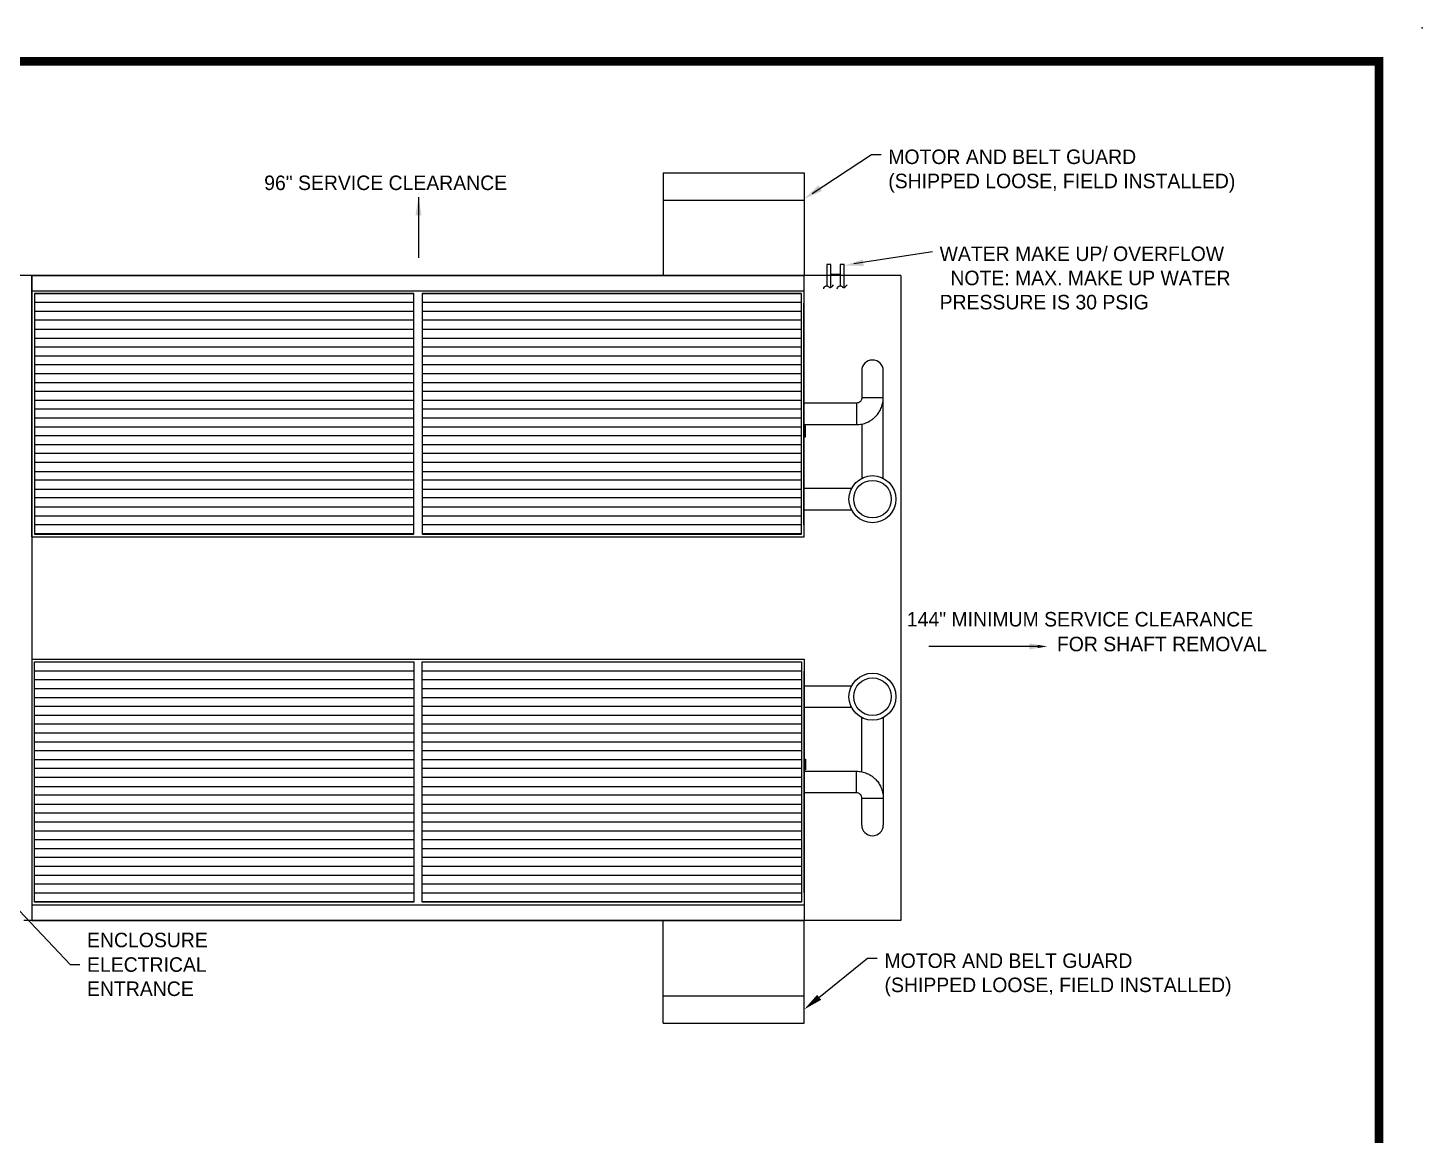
# Model space of a CAD drawing. Header units: inches. Extents: x 402 to 1066, y -128 to 290.
# Drawn here: x 806.2 to 1065.8, y 83.7 to 289.7 of the extents above; entities that cross this region are included whole.
import ezdxf

# ---------------------------------------------------------------- set-up
doc = ezdxf.new("R2010")
doc.units = ezdxf.units.IN
doc.header["$MEASUREMENT"] = 0
doc.layers.get('0').update_dxf_attribs({"color": 10})

msp = doc.modelspace()

# ---------------------------------------------------------------- linework, layer by layer
at = {"color": 1, "ltscale": 5}
for p, q in [((952.22385, 258.89184), (963.25051, 266.19096)), ((963.25051, 266.19096), (965.05051, 266.19096)), ((878.93815, 258.2383), (878.93815, 246.95586)), ((959.97403, 245.86453), (974.60329, 248.14544)), ((955.67393, 245.69507), (954.94236, 245.69507)), ((954.94236, 245.69507), (954.94236, 241.76348)), ((955.67393, 241.39708), (955.67393, 245.69507)), ((958.19828, 245.69507), (957.46671, 245.69507)), ((957.46671, 245.69507), (957.46671, 241.76348)), ((958.19828, 241.39708), (958.19828, 245.69507)), ((968.7229, 243.65454), (648.7229, 243.65454)), ((968.7229, 243.65454), (648.7229, 243.65454)), ((806.9729, 243.65454), (806.9729, 123.65454)), ((822.8479, 243.65454), (950.7229, 243.65454)), ((955.67393, 243.91646), (957.46671, 243.91646)), ((968.7229, 243.65454), (968.7229, 123.65454)), ((994.21756, 174.62864), (973.94387, 174.62864)), ((802.53922, 127.65454), (814.0892, 115.43218)), ((968.7229, 123.65454), (805.4729, 123.65454)), ((814.0892, 115.43218), (815.8892, 115.43218)), ((952.1244, 108.20455), (962.54888, 116.60598)), ((962.54888, 116.60598), (964.34888, 116.60598))]:
    msp.add_line(p, q, dxfattribs=at)
at = {"color": 1, "linetype": 'Continuous'}
for p, q in [((924.4729, 262.77954), (924.4729, 257.68854)), ((924.4729, 262.77954), (950.7229, 262.77954)), ((950.7229, 262.77954), (950.7229, 257.68854)), ((924.4729, 257.68854), (950.7229, 257.68854)), ((924.4729, 257.68854), (924.4729, 243.65454)), ((950.7229, 257.68854), (950.7229, 243.65454)), ((806.9729, 243.65454), (950.7229, 243.65454)), ((806.9729, 240.77954), (806.9729, 243.65454)), ((950.7229, 240.77954), (950.7229, 243.65454)), ((806.9729, 238.52954), (806.9729, 240.77954)), ((806.9729, 240.77954), (950.7229, 240.77954)), ((878.0979, 240.27954), (807.4729, 240.27954)), ((807.4729, 240.27954), (807.4729, 195.52954)), ((878.0979, 240.2094), (807.4729, 240.2094)), ((878.0979, 195.52954), (878.0979, 240.27954)), ((950.2229, 240.27954), (879.5979, 240.27954)), ((879.5979, 240.27954), (879.5979, 195.52954)), ((950.2229, 240.2094), (879.5979, 240.2094)), ((950.2229, 195.52954), (950.2229, 240.27954)), ((950.7229, 238.52954), (950.7229, 240.77954)), ((806.9889, 238.52954), (806.9729, 238.52954)), ((806.9729, 197.27954), (806.9729, 238.52954)), ((806.9889, 197.27954), (806.9889, 238.52954)), ((878.0979, 238.6094), (807.4729, 238.6094)), ((878.0979, 236.92051), (807.4729, 236.92051)), ((950.2229, 238.6094), (879.5979, 238.6094)), ((950.2229, 236.92051), (879.5979, 236.92051)), ((950.7069, 238.52954), (950.7229, 238.52954)), ((950.7069, 197.27954), (950.7069, 238.52954)), ((950.7229, 197.27954), (950.7229, 238.52954)), ((878.0979, 235.32051), (807.4729, 235.32051)), ((878.0979, 233.63162), (807.4729, 233.63162)), ((950.2229, 235.32051), (879.5979, 235.32051)), ((950.2229, 233.63162), (879.5979, 233.63162)), ((878.0979, 231.94274), (807.4729, 231.94274)), ((950.2229, 231.94274), (879.5979, 231.94274)), ((878.0979, 230.34274), (807.4729, 230.34274)), ((878.0979, 228.65385), (807.4729, 228.65385)), ((950.2229, 230.34274), (879.5979, 230.34274)), ((950.2229, 228.65385), (879.5979, 228.65385)), ((878.0979, 227.05385), (807.4729, 227.05385)), ((950.2229, 227.05385), (879.5979, 227.05385)), ((961.4569, 225.92046), (961.4569, 222.92046)), ((965.4569, 222.92046), (965.4569, 225.92046)), ((878.0979, 225.36496), (807.4729, 225.36496)), ((878.0979, 223.67607), (807.4729, 223.67607)), ((950.2229, 225.36496), (879.5979, 225.36496)), ((950.2229, 223.67607), (879.5979, 223.67607)), ((878.0979, 222.07607), (807.4729, 222.07607)), ((950.2229, 222.07607), (879.5979, 222.07607)), ((961.4569, 222.92046), (961.4569, 220.92046)), ((961.4569, 220.92046), (965.45698, 220.92046)), ((965.4569, 220.92046), (965.4569, 222.92046)), ((965.4569, 205.92078), (965.4569, 220.92046)), ((878.0979, 220.38718), (807.4729, 220.38718)), ((878.0979, 218.78718), (807.4729, 218.78718)), ((950.2229, 220.38718), (879.5979, 220.38718)), ((950.2229, 218.78718), (879.5979, 218.78718)), ((960.4729, 219.90454), (950.7229, 219.90454)), ((960.4729, 219.90454), (960.4729, 215.90446)), ((878.0979, 217.09829), (807.4729, 217.09829)), ((950.2229, 217.09829), (879.5979, 217.09829)), ((950.7229, 215.90454), (960.4729, 215.90454)), ((950.9729, 215.65454), (950.7229, 215.65454)), ((950.9729, 213.65454), (950.9729, 215.65454)), ((961.4569, 216.00609), (961.4569, 205.92069)), ((878.0979, 215.4094), (807.4729, 215.4094)), ((878.0979, 213.8094), (807.4729, 213.8094)), ((950.2229, 215.4094), (879.5979, 215.4094)), ((950.2229, 213.8094), (879.5979, 213.8094)), ((950.7229, 213.65454), (950.9729, 213.65454)), ((878.0979, 212.12051), (807.4729, 212.12051)), ((878.0979, 210.52051), (807.4729, 210.52051)), ((950.2229, 212.12051), (879.5979, 212.12051)), ((950.2229, 210.52051), (879.5979, 210.52051)), ((878.0979, 208.83162), (807.4729, 208.83162)), ((950.2229, 208.83162), (879.5979, 208.83162)), ((878.0979, 207.14274), (807.4729, 207.14274)), ((878.0979, 205.54274), (807.4729, 205.54274)), ((950.2229, 207.14274), (879.5979, 207.14274)), ((950.2229, 205.54274), (879.5979, 205.54274)), ((878.0979, 203.85385), (807.4729, 203.85385)), ((950.2229, 203.85385), (879.5979, 203.85385)), ((959.56585, 204.02954), (950.7229, 204.02954)), ((878.0979, 202.25385), (807.4729, 202.25385)), ((878.0979, 200.56496), (807.4729, 200.56496)), ((950.2229, 202.25385), (879.5979, 202.25385)), ((950.2229, 200.56496), (879.5979, 200.56496)), ((950.7229, 200.02954), (959.56585, 200.02954)), ((806.9889, 197.27954), (806.9729, 197.27954)), ((806.9729, 195.02954), (806.9729, 197.27954)), ((878.0979, 198.87607), (807.4729, 198.87607)), ((878.0979, 197.27607), (807.4729, 197.27607)), ((950.2229, 198.87607), (879.5979, 198.87607)), ((950.2229, 197.27607), (879.5979, 197.27607)), ((950.7069, 197.27954), (950.7229, 197.27954)), ((950.7229, 195.02954), (950.7229, 197.27954)), ((806.9729, 195.02954), (950.7229, 195.02954)), ((878.0979, 195.58718), (807.4729, 195.58718)), ((807.4729, 195.52954), (878.0979, 195.52954)), ((950.2229, 195.58718), (879.5979, 195.58718)), ((879.5979, 195.52954), (950.2229, 195.52954)), ((806.9729, 172.27954), (950.7229, 172.27954)), ((806.9729, 172.27954), (806.9729, 170.02954)), ((807.4729, 127.02954), (807.4729, 171.77954)), ((807.4729, 171.77954), (878.0979, 171.77954)), ((878.0979, 171.7219), (807.4729, 171.7219)), ((878.0979, 171.77954), (878.0979, 127.02954)), ((879.5979, 127.02954), (879.5979, 171.77954)), ((879.5979, 171.77954), (950.2229, 171.77954)), ((950.2229, 171.7219), (879.5979, 171.7219)), ((950.2229, 171.77954), (950.2229, 127.02954)), ((950.7229, 172.27954), (950.7229, 170.02954)), ((806.9889, 170.02954), (806.9729, 170.02954)), ((806.9729, 170.02954), (806.9729, 128.77954)), ((806.9889, 170.02954), (806.9889, 128.77954)), ((878.0979, 170.03301), (807.4729, 170.03301)), ((950.2229, 170.03301), (879.5979, 170.03301)), ((950.7069, 170.02954), (950.7229, 170.02954)), ((950.7069, 170.02954), (950.7069, 128.77954)), ((950.7229, 170.02954), (950.7229, 128.77954)), ((878.0979, 168.43301), (807.4729, 168.43301)), ((878.0979, 166.74412), (807.4729, 166.74412)), ((950.2229, 168.43301), (879.5979, 168.43301)), ((950.2229, 166.74412), (879.5979, 166.74412)), ((950.7229, 167.27954), (959.56585, 167.27954)), ((878.0979, 165.05524), (807.4729, 165.05524)), ((950.2229, 165.05524), (879.5979, 165.05524)), ((878.0979, 163.45524), (807.4729, 163.45524)), ((878.0979, 161.76635), (807.4729, 161.76635)), ((950.2229, 163.45524), (879.5979, 163.45524)), ((950.2229, 161.76635), (879.5979, 161.76635)), ((959.56585, 163.27954), (950.7229, 163.27954)), ((961.4569, 151.30299), (961.4569, 161.38839)), ((965.4569, 161.3883), (965.4569, 146.38863)), ((878.0979, 160.16635), (807.4729, 160.16635)), ((878.0979, 158.47746), (807.4729, 158.47746)), ((950.2229, 160.16635), (879.5979, 160.16635)), ((950.2229, 158.47746), (879.5979, 158.47746)), ((878.0979, 156.78857), (807.4729, 156.78857)), ((950.2229, 156.78857), (879.5979, 156.78857)), ((878.0979, 155.18857), (807.4729, 155.18857)), ((878.0979, 153.49968), (807.4729, 153.49968)), ((950.2229, 155.18857), (879.5979, 155.18857)), ((950.2229, 153.49968), (879.5979, 153.49968)), ((950.7229, 153.65454), (950.9729, 153.65454)), ((950.9729, 153.65454), (950.9729, 151.65454)), ((878.0979, 151.89968), (807.4729, 151.89968)), ((950.2229, 151.89968), (879.5979, 151.89968)), ((950.9729, 151.65454), (950.7229, 151.65454)), ((950.7229, 151.40454), (960.4729, 151.40454)), ((960.4729, 147.40454), (960.4729, 151.40462)), ((878.0979, 150.21079), (807.4729, 150.21079)), ((878.0979, 148.5219), (807.4729, 148.5219)), ((950.2229, 150.21079), (879.5979, 150.21079)), ((950.2229, 148.5219), (879.5979, 148.5219)), ((878.0979, 146.9219), (807.4729, 146.9219)), ((950.2229, 146.9219), (879.5979, 146.9219)), ((960.4729, 147.40454), (950.7229, 147.40454)), ((961.4569, 144.38863), (961.4569, 146.38863)), ((961.4569, 146.38863), (965.45698, 146.38863)), ((965.4569, 146.38863), (965.4569, 144.38863)), ((878.0979, 145.23301), (807.4729, 145.23301)), ((878.0979, 143.63301), (807.4729, 143.63301)), ((950.2229, 145.23301), (879.5979, 145.23301)), ((950.2229, 143.63301), (879.5979, 143.63301)), ((961.4569, 141.38863), (961.4569, 144.38863)), ((965.4569, 144.38863), (965.4569, 141.38863)), ((878.0979, 141.94412), (807.4729, 141.94412)), ((878.0979, 140.25524), (807.4729, 140.25524)), ((950.2229, 141.94412), (879.5979, 141.94412)), ((950.2229, 140.25524), (879.5979, 140.25524)), ((878.0979, 138.65524), (807.4729, 138.65524)), ((950.2229, 138.65524), (879.5979, 138.65524)), ((878.0979, 136.96635), (807.4729, 136.96635)), ((878.0979, 135.36635), (807.4729, 135.36635)), ((950.2229, 136.96635), (879.5979, 136.96635)), ((950.2229, 135.36635), (879.5979, 135.36635)), ((878.0979, 133.67746), (807.4729, 133.67746)), ((950.2229, 133.67746), (879.5979, 133.67746)), ((878.0979, 131.98857), (807.4729, 131.98857)), ((878.0979, 130.38857), (807.4729, 130.38857)), ((950.2229, 131.98857), (879.5979, 131.98857)), ((950.2229, 130.38857), (879.5979, 130.38857)), ((806.9889, 128.77954), (806.9729, 128.77954)), ((806.9729, 128.77954), (806.9729, 126.52954)), ((878.0979, 128.69968), (807.4729, 128.69968)), ((950.2229, 128.69968), (879.5979, 128.69968)), ((950.7069, 128.77954), (950.7229, 128.77954)), ((950.7229, 128.77954), (950.7229, 126.52954)), ((806.9729, 126.52954), (950.7229, 126.52954)), ((806.9729, 126.52954), (806.9729, 123.65454)), ((878.0979, 127.09968), (807.4729, 127.09968)), ((878.0979, 127.02954), (807.4729, 127.02954)), ((950.2229, 127.09968), (879.5979, 127.09968)), ((950.2229, 127.02954), (879.5979, 127.02954)), ((950.7229, 126.52954), (950.7229, 123.65454)), ((806.9729, 123.65454), (950.7229, 123.65454)), ((924.4729, 109.62054), (924.4729, 123.65454)), ((950.7229, 109.62054), (950.7229, 123.65454)), ((924.4729, 104.52954), (924.4729, 109.62054)), ((924.4729, 109.62054), (950.7229, 109.62054)), ((950.7229, 104.52954), (950.7229, 109.62054)), ((924.4729, 104.52954), (950.7229, 104.52954))]:
    msp.add_line(p, q, dxfattribs=at)
at = {"const_width": 1.62}
msp.add_lwpolyline([(409.74708, -121.51646), (1057.74708, -121.51646), (1057.74708, 283.48354), (409.74708, 283.48354), (409.74708, -121.51646)], dxfattribs=at)
at = {"color": 1, "linetype": 'Continuous'}
for centre, radius in [((963.45694, 202.02954), 4.375), ((963.45694, 202.02954), 3.5), ((963.45694, 165.27954), 4.375), ((963.45694, 165.27954), 3.5)]:
    msp.add_circle(centre, radius, dxfattribs=at)
for centre, start, end in [((963.4569, 225.92046), 0, 180), ((963.4569, 141.38863), 180, 0)]:
    msp.add_arc(centre, 2, start, end, dxfattribs=at)
at = {"color": 1, "ltscale": 5}
for points in [[(954.37073, 241.14702), (954.3474, 241.45008), (955.04293, 242.08326), (955.49547, 241.06829), (956.05726, 241.65126), (956.20592, 241.91341)], [(956.89508, 241.14702), (956.87175, 241.45008), (957.56728, 242.08326), (958.01982, 241.06829), (958.58161, 241.65126), (958.73027, 241.91341)]]:
    msp.add_open_spline(points, degree=3, knots=[0, 0, 0, 0, 0.911873942, 1.455399823, 2.359498146, 2.359498146, 2.359498146, 2.359498146], dxfattribs=at)
at = {"color": 1, "linetype": 'Continuous'}
for points, knots in [([(961.4569, 220.92046), (961.45749, 220.79301), (961.44057, 220.68663), (961.40237, 220.57881), (961.37119, 220.4908), (961.32584, 220.40182), (961.27118, 220.32372), (961.2245, 220.25702), (961.17102, 220.19826), (961.10889, 220.14577), (961.03177, 220.08062), (960.94132, 220.02514), (960.85045, 219.98533), (960.73311, 219.93393), (960.61506, 219.90867), (960.4729, 219.90454)], [0, 0, 0, 0, 0.222409477, 0.222409477, 0.222409477, 0.403964228, 0.403964228, 0.403964228, 0.559034791, 0.559034791, 0.559034791, 0.751497948, 0.751497948, 0.751497948, 1, 1, 1, 1]), ([(960.4729, 215.90454), (960.85286, 215.90783), (961.16804, 215.94317), (961.49882, 216.01516), (961.80428, 216.08163), (962.12304, 216.17936), (962.41902, 216.30453), (962.67044, 216.41085), (962.90541, 216.53698), (963.13398, 216.68276), (963.29636, 216.78632), (963.4555, 216.89979), (963.606, 217.02092), (963.77497, 217.15692), (963.93304, 217.30258), (964.08171, 217.45988), (964.2764, 217.66587), (964.45496, 217.89183), (964.61277, 218.12637), (964.7735, 218.36524), (964.9127, 218.61301), (965.02951, 218.87915), (965.16138, 219.17958), (965.26472, 219.50343), (965.33571, 219.81466), (965.41698, 220.17099), (965.45584, 220.51078), (965.4569, 220.92046)], [0, 0, 0, 0, 0.132188095, 0.132188095, 0.132188095, 0.254254776, 0.254254776, 0.254254776, 0.357946984, 0.357946984, 0.357946984, 0.43161097, 0.43161097, 0.43161097, 0.514315633, 0.514315633, 0.514315633, 0.622621365, 0.622621365, 0.622621365, 0.732924826, 0.732924826, 0.732924826, 0.857441078, 0.857441078, 0.857441078, 1, 1, 1, 1]), ([(960.4729, 151.40454), (960.85286, 151.40125), (961.16804, 151.36591), (961.49882, 151.29392), (961.80428, 151.22745), (962.12304, 151.12972), (962.41902, 151.00455), (962.67044, 150.89823), (962.90541, 150.7721), (963.13398, 150.62632), (963.29636, 150.52277), (963.4555, 150.40929), (963.606, 150.28816), (963.77497, 150.15216), (963.93304, 150.0065), (964.08171, 149.8492), (964.2764, 149.64321), (964.45496, 149.41725), (964.61277, 149.18271), (964.7735, 148.94384), (964.9127, 148.69607), (965.02951, 148.42993), (965.16138, 148.1295), (965.26472, 147.80565), (965.33571, 147.49442), (965.41698, 147.13809), (965.45584, 146.7983), (965.4569, 146.38863)], [0, 0, 0, 0, 0.132188095, 0.132188095, 0.132188095, 0.254254776, 0.254254776, 0.254254776, 0.357946984, 0.357946984, 0.357946984, 0.43161097, 0.43161097, 0.43161097, 0.514315633, 0.514315633, 0.514315633, 0.622621365, 0.622621365, 0.622621365, 0.732924826, 0.732924826, 0.732924826, 0.857441078, 0.857441078, 0.857441078, 1, 1, 1, 1]), ([(961.4569, 146.38863), (961.45749, 146.51607), (961.44057, 146.62245), (961.40237, 146.73027), (961.37119, 146.81829), (961.32584, 146.90726), (961.27118, 146.98536), (961.2245, 147.05206), (961.17102, 147.11082), (961.10889, 147.16331), (961.03177, 147.22846), (960.94132, 147.28394), (960.85045, 147.32375), (960.73311, 147.37515), (960.61506, 147.40041), (960.4729, 147.40454)], [0, 0, 0, 0, 0.222409477, 0.222409477, 0.222409477, 0.403964228, 0.403964228, 0.403964228, 0.559034791, 0.559034791, 0.559034791, 0.751497948, 0.751497948, 0.751497948, 1, 1, 1, 1])]:
    msp.add_open_spline(points, degree=3, knots=knots, dxfattribs=at)
msp.add_point((1065.7772, 289.72237))
at = {"color": 1, "ltscale": 5}
for points in [[(954.05598, 259.38508), (950.7229, 257.89829), (953.39361, 260.38571)], [(879.50292, 254.84965), (878.93815, 258.2383), (878.37337, 254.84965)], [(961.84221, 245.44115), (958.19275, 245.47939), (961.65735, 246.62682)], [(992.62891, 174.06387), (996.01756, 174.62864), (992.62891, 175.19342)], [(994.21756, 174.92864), (996.01756, 174.62864), (994.21756, 174.32864)], [(953.9024, 108.8669), (950.7229, 107.07504), (953.14939, 109.80123)]]:
    msp.add_solid(points, dxfattribs=at)

# ---------------------------------------------------------------- texts
at = {"color": 1}
for s, p in [('MOTOR AND BELT GUARD', (966.40051, 264.39096)), ('(SHIPPED LOOSE, FIELD INSTALLED)', (966.40051, 259.89096)), ('WATER MAKE UP/ OVERFLOW', (975.95329, 246.34544)), ('  NOTE: MAX. MAKE UP WATER', (975.95329, 241.84544)), ('PRESSURE IS 30 PSIG', (975.95329, 237.34544)), ('ENCLOSURE', (817.2392, 118.65645)), ('ELECTRICAL', (817.2392, 114.08218)), ('MOTOR AND BELT GUARD', (965.69888, 114.80598)), ('ENTRANCE', (817.2392, 109.58218)), ('(SHIPPED LOOSE, FIELD INSTALLED)', (965.69888, 110.30598))]:
    msp.add_text(s, height=2.7, dxfattribs=at).set_placement(p)
at = {"color": 1, "ltscale": 5}
for s, p in [('96" SERVICE CLEARANCE', (850.2159, 259.54722)), ('144" MINIMUM SERVICE CLEARANCE', (969.85665, 178.33841)), ('FOR SHAFT REMOVAL', (997.78979, 173.72864))]:
    msp.add_text(s, height=2.7, dxfattribs=at).set_placement(p)

doc.saveas('drawing.dxf')
